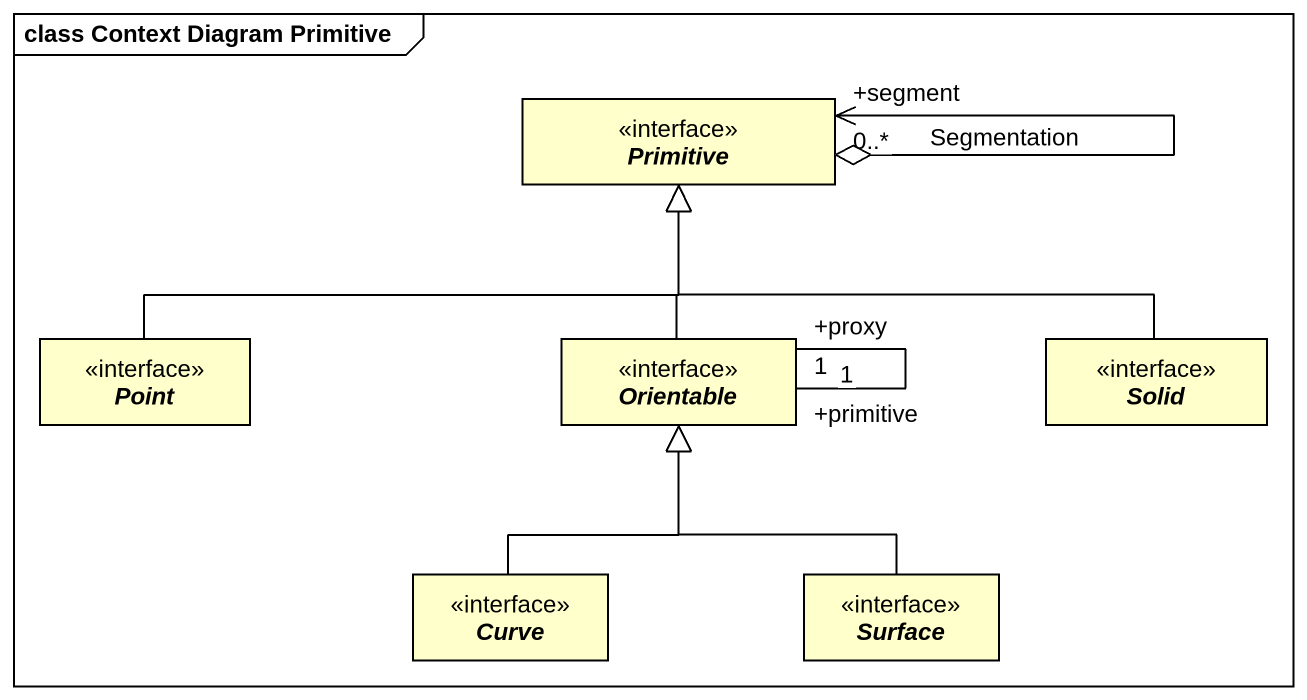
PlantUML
@startuml
mainframe class Context Diagram Primitive
hide circle
hide empty members
interface Primitive
interface Point
interface Orientable
interface Solid
interface Curve
interface Surface
Primitive o--> "+segment\n0..*" Primitive : Segmentation
Point -right-|> Primitive
Orientable -up-|> Primitive
Orientable "+primitive\n1" -- "+proxy\n1" Orientable
Solid -left-|> Primitive
Curve -up-|> Orientable
Surface -up-|> Orientable
@enduml
